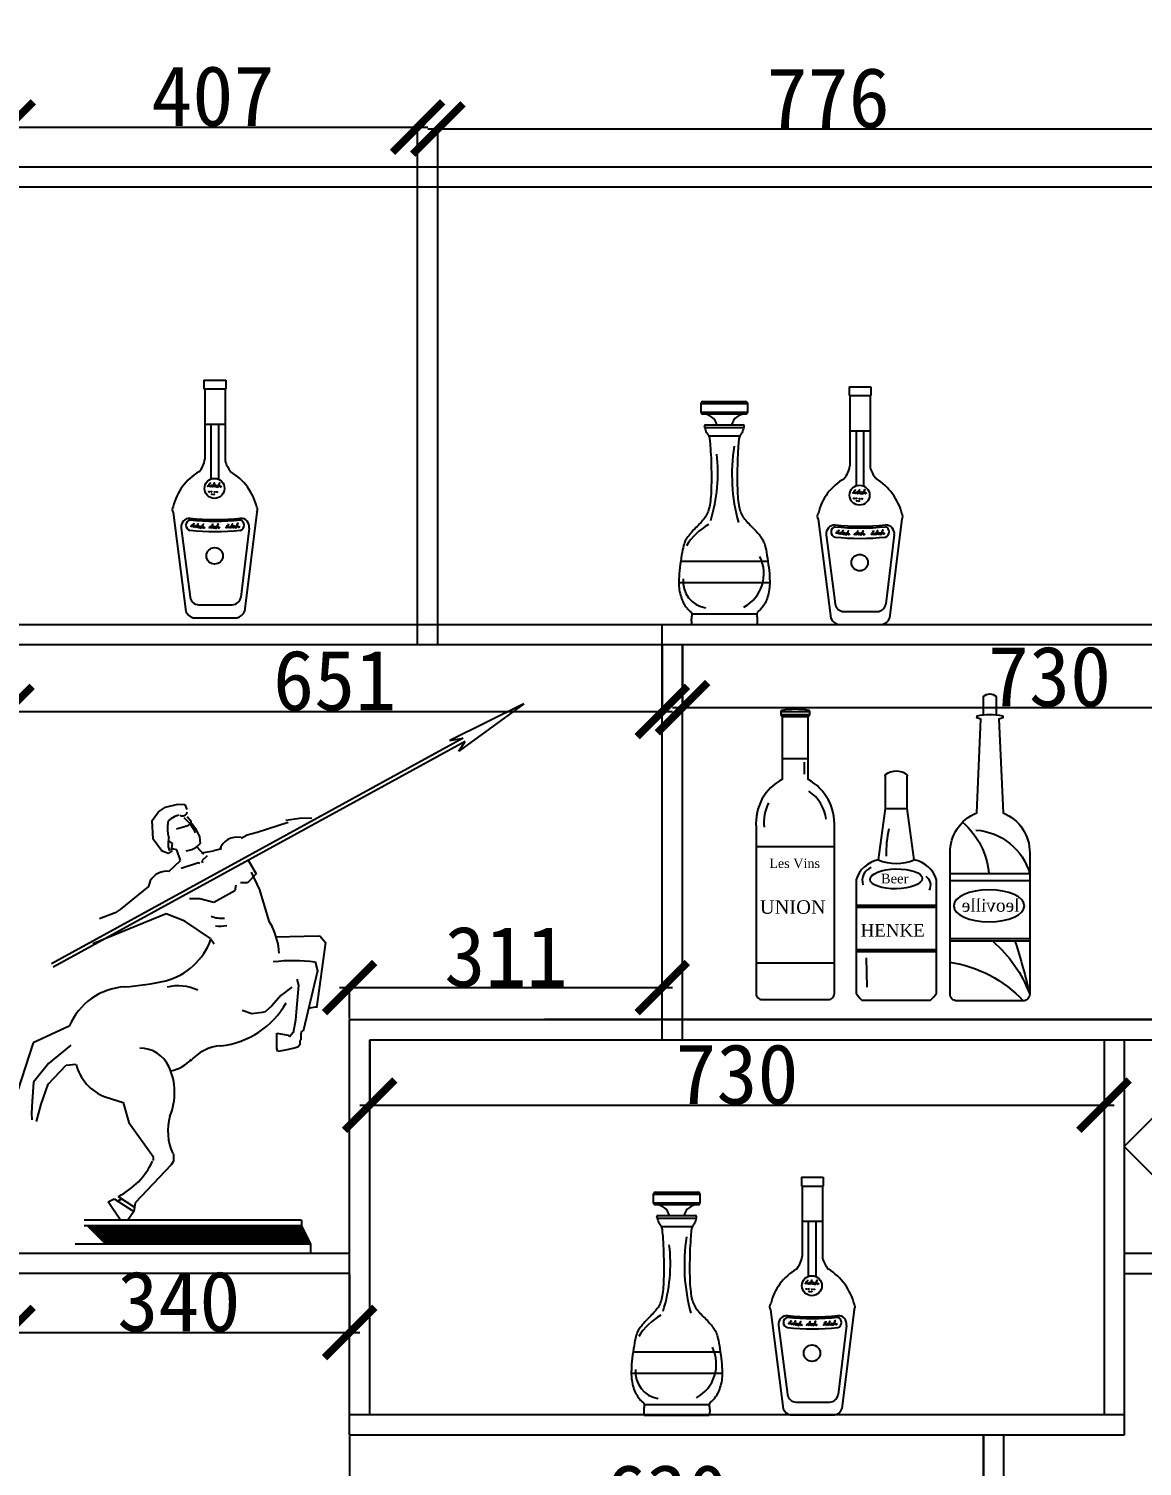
# Model space of a CAD drawing. Header units: millimetres. Extents: x 1149180 to 1411665549, y -85375798 to -28940.
# Drawn here: x 1194985 to 1196092, y -92264 to -90835 of the extents above; entities that cross this region are included whole.
import ezdxf

# ---------------------------------------------------------------- set-up
doc = ezdxf.new("R2010")
doc.units = ezdxf.units.MM
doc.header["$PDMODE"] = 35
for name, color, linetype in [('00天花', 3, 'Continuous'), ('3', 3, 'Continuous'), ('4', 4, 'Continuous'), ('6', 6, 'Continuous'), ('7', 7, 'Continuous'), ('DIM', 3, 'Continuous'), ('TEXT', 3, 'Continuous'), ('地板', 8, 'Continuous'), ('灯', 1, 'Continuous')]:
    doc.layers.add(name, color=color, linetype=linetype)
doc.styles.add('STYLE4', font='dutcheb.ttf')
doc.styles.add('云', font='SimSun.ttf')
doc.dimstyles.new('标准', dxfattribs={"dimtxt": 60, "dimasz": 50, "dimexe": 1, "dimexo": 1, "dimtad": 1, "dimdec": 0, "dimtxsty": '云', "dimblk": 'ARCHTICK', "dimcen": 50, "dimdle": 10, "dimclrd": 24, "dimclre": 22, "dimclrt": 24, "dimadec": 0, "dimazin": 0, "dimtfac": 1, "dimtdec": 0, "dimtmove": 1, "dimatfit": 3, "dimldrblk": 'OBLIQUE', "dimfxl": 1.25, "dimarcsym": 0})

# ---------------------------------------------------------------- blocks, each defined once
blk = doc.blocks.new('W1')
at = {"layer": '3'}
for p, q in [((-87.4, 96.6), (-27.4, 96.6)), ((-87.4, 53), (-27.4, 53))]:
    blk.add_line(p, q, dxfattribs=at)
for centre, radius, start, end in [((-44, 89.7), 45.1, 93.7232, 164.5396), ((1.7, 96.6), 58.6, 131.1777, 175.0055), ((391, -101), 491.4, 161.9815, 166.8029), ((4.9, -23.5), 98.6, 130.9257, 159.4126), ((-13.6, -57.5), 93.8, 98.4329, 137.162)]:
    blk.add_arc(centre, radius, start, end, dxfattribs=at)
blk.add_ellipse((-56.8, 77.7), major_axis=(-26.6, 0), ratio=0.453704, dxfattribs=at)
at = {"layer": '4'}
blk.add_lwpolyline([(-32.4, 6.2, 0.414214), (-27.4, 11.2), (-27.4, 117.5, 0.307785), (-47.5, 147.8), (-50.6, 218.4, 0.080951), (-47.7, 219.3, 0.050461), (-47.8, 220.8, 0.114655), (-67, 220.8, 0.050461), (-67.1, 219.3, 0.080951), (-64.2, 218.4), (-67.3, 147.8, 0.307785), (-87.4, 117.5), (-87.4, 11.2, 0.414214), (-82.4, 6.2)], format="xyb", close=True, dxfattribs=at)
at = {"layer": '7'}
for p, q in [((-87.4, 101.7), (-27.4, 101.7)), ((-87.4, 51), (-27.4, 51))]:
    blk.add_line(p, q, dxfattribs=at)
blk.add_lwpolyline([(-52.7, 221.6), (-52.7, 235.3, 0.420258), (-62.1, 235.3), (-62.1, 221.6)], format="xyb", dxfattribs=at)
at = {"layer": '3', "color": 3, "style": 'STYLE4'}
blk.add_text('leoville', height=9.6, dxfattribs=at).set_placement((-79.7, 73.3))
blk = doc.blocks.new('jhk')
at = {"layer": '6', "color": 4}
for p, q in [((-8404.8, 3748.5), (-8373.6, 3748.5)), ((-8404.8, 3748.5), (-8404.8, 3736)), ((-8404.8, 3736), (-8373.6, 3736)), ((-8403.6, 3736), (-8403.6, 3636)), ((-8374.8, 3736), (-8374.8, 3634)), ((-8373.6, 3748.5), (-8373.6, 3736)), ((-8403.6, 3686), (-8374.8, 3686)), ((-8394.9, 3686), (-8394.9, 3607.9)), ((-8384.3, 3686), (-8384.3, 3607.7)), ((-8448.5, 3560.3), (-8430.6, 3419.9)), ((-8329.8, 3561), (-8347.1, 3419.7)), ((-8437.1, 3538.2), (-8424.5, 3440.2)), ((-8340.5, 3538.2), (-8352.5, 3440.2)), ((-8412.1, 3429.3), (-8364.9, 3429.3)), ((-8420, 3411), (-8357.6, 3411))]:
    blk.add_line(p, q, dxfattribs=at)
for centre, radius in [((-8389.8, 3594.6), 14.2), ((-8389.6, 3498.8), 11.7)]:
    blk.add_circle(centre, radius, dxfattribs=at)
for centre, radius, start, end in [((-8437, 3640.7), 33.8, 318.1651, 352.0279), ((-8336.1, 3644.1), 40, 194.6591, 220.5445), ((-8373.1, 3551.2), 77.3, 120.084, 166.8363), ((-8410.3, 3547.2), 83.4, 14.3114, 58.3035), ((-8442.9, 3564.4), 7.04, 141.6531, 216.227), ((-8424.7, 3539.8), 12.5, 90, 187.2928), ((-8388.8, 3895.3), 344.9, 264.0255, 275.9745), ((-8352.9, 3539.8), 12.5, 353.0032, 90), ((-8334.1, 3564.5), 5.6, 320.2702, 35.0978), ((-8422.7, 3542.4), 7.66, 105.3049, 254.6951), ((-8388.8, 3892.8), 344.9, 264.0255, 275.9745), ((-8388.8, 3878.1), 344.9, 264.0255, 275.9745), ((-8355.5, 3542.4), 7.84, 289.6351, 70.3649), ((-8412.1, 3441.8), 12.5, 187.2928, 270), ((-8364.9, 3441.8), 12.5, 270, 353.0032), ((-8417.1, 3425.2), 14.5, 201.4364, 258.1602), ((-8360.6, 3425.2), 14.5, 281.8398, 338.5636)]:
    blk.add_arc(centre, radius, start, end, dxfattribs=at)
for points in [[(-8397.1, 3601.8), (-8395.5, 3601.8), (-8397.3, 3600), (-8395.8, 3597.7), (-8399.6, 3597.9), (-8398.6, 3598), (-8397.5, 3600.9)], [(-8392.8, 3598.6), (-8393.5, 3599), (-8395.2, 3597), (-8392.9, 3598.3), (-8392.8, 3597), (-8389.9, 3602.3), (-8391.2, 3597.7), (-8390.5, 3597.6), (-8387.3, 3598.6), (-8388.6, 3599), (-8388.7, 3596.6), (-8387.7, 3598.2), (-8386.9, 3596.9), (-8384.3, 3598), (-8386, 3598.3), (-8385.4, 3596.4), (-8384.3, 3598.3), (-8382.3, 3602.5), (-8384.3, 3597.3), (-8382, 3598.3), (-8382, 3597), (-8379.4, 3598.2)], [(-8398.7, 3589.5), (-8397.4, 3590.1), (-8397.1, 3589.7), (-8396.5, 3590.6)], [(-8395.6, 3589.5), (-8394.2, 3590.1), (-8394, 3589.7), (-8393.4, 3590.6)], [(-8394.7, 3585.9), (-8393.4, 3586.5), (-8393.1, 3586.1), (-8392.5, 3587)], [(-8391.6, 3585.9), (-8390.2, 3586.5), (-8390, 3586.1), (-8389.4, 3587)], [(-8390.7, 3589.1), (-8389.4, 3589.7), (-8389.1, 3589.3), (-8388.5, 3590.2)], [(-8387.6, 3589.1), (-8386.2, 3589.7), (-8386, 3589.3), (-8385.4, 3590.2)], [(-8420.5, 3544.5), (-8418.9, 3544.4), (-8420.7, 3542.8), (-8419.5, 3540.4), (-8423.2, 3540.9), (-8422.2, 3540.9), (-8421, 3543.7)], [(-8416.4, 3541), (-8417.1, 3541.5), (-8419, 3539.6), (-8416.6, 3540.7), (-8416.5, 3539.4), (-8413.2, 3544.5), (-8414.9, 3540), (-8414.2, 3539.8), (-8410.9, 3540.6), (-8412.2, 3541.1), (-8412.5, 3538.7), (-8411.4, 3540.2), (-8410.6, 3538.8), (-8408, 3539.8), (-8409.7, 3540.2), (-8409.2, 3538.3), (-8407.9, 3540), (-8405.6, 3544), (-8408, 3539), (-8405.6, 3539.9), (-8405.7, 3538.6), (-8403.1, 3539.5)], [(-8395.1, 3540.2), (-8395.8, 3540.6), (-8397.5, 3538.6), (-8395.2, 3539.9), (-8395.1, 3538.6), (-8392.2, 3543.9), (-8393.5, 3539.3), (-8392.8, 3539.2), (-8389.6, 3540.2), (-8390.9, 3540.6), (-8391, 3538.2), (-8390, 3539.8), (-8389.2, 3538.5), (-8386.6, 3539.6), (-8388.3, 3539.9), (-8387.7, 3538), (-8386.6, 3539.9), (-8384.5, 3544.1), (-8386.6, 3538.9), (-8384.3, 3539.9), (-8384.3, 3538.6), (-8381.7, 3539.8)], [(-8371.4, 3543.1), (-8369.8, 3543.3), (-8371.4, 3541.4), (-8369.8, 3539.2), (-8373.5, 3539.1), (-8372.5, 3539.3), (-8371.7, 3542.2)], [(-8366.8, 3540.3), (-8367.6, 3540.7), (-8369.1, 3538.6), (-8366.9, 3540), (-8366.7, 3538.7), (-8364.2, 3544.3), (-8365.2, 3539.6), (-8364.4, 3539.5), (-8361.4, 3540.8), (-8362.7, 3541.1), (-8362.6, 3538.6), (-8361.7, 3540.3), (-8360.8, 3539.1), (-8358.3, 3540.4), (-8360, 3540.6), (-8359.3, 3538.8), (-8358.3, 3540.7), (-8356.6, 3545.1), (-8358.2, 3539.7), (-8356, 3540.9), (-8355.9, 3539.6), (-8353.4, 3541)]]:
    blk.add_spline(points, degree=3, dxfattribs=at)
blk = doc.blocks.new('grrtyyy445')
at = {"layer": '3'}
for p, q in [((165374.4, -83026.6), (165421.2, -83026.6)), ((165374.4, -83035.3), (165421.2, -83035.3)), ((165378.5, -83050.6), (165417.1, -83050.6)), ((165382.3, -83058.7), (165413.4, -83058.7)), ((165354.5, -83183.3), (165441.1, -83183.3)), ((165352.6, -83204.5), (165443, -83204.5))]:
    blk.add_line(p, q, dxfattribs=at)
for centre, radius, start, end in [((165588, -83097.2), 182.6, 171.1695, 195.1966), ((165233.9, -83095.9), 157.6, 342.5827, 6.9125), ((165411.1, -83199.3), 59.8, 118.9576, 148.4937), ((165399.2, -83195.7), 38, 298.5008, 26.2097), ((165383.8, -83203.2), 27.1, 174.999, 260.5507)]:
    blk.add_arc(centre, radius, start, end, dxfattribs=at)
at = {"layer": '4'}
for p, q in [((165376.7, -83024.8), (165418.9, -83024.8)), ((165378.1, -83049.7), (165378.1, -83049.2)), ((165417.5, -83049.7), (165417.5, -83049.2)), ((165365.4, -83246.3), (165430.2, -83246.3))]:
    blk.add_line(p, q, dxfattribs=at)
for points in [[(165376.7, -83024.8, 0.288961), (165374.4, -83026.6), (165374.4, -83035.3, 0.288961), (165376.7, -83037.1, 0.288961)], [(165418.9, -83037.1, 0.288961), (165421.2, -83035.3), (165421.2, -83026.6, 0.288961), (165418.9, -83024.8, 0.288961)]]:
    blk.add_lwpolyline(points, format="xyb", dxfattribs=at)
for points in [[(165378.5, -83050.6), (165378.8, -83052), (165379.2, -83053.3), (165379.6, -83054.4), (165380.1, -83055.4), (165380.6, -83056.2), (165381, -83056.9), (165381.5, -83057.6), (165381.9, -83058.2), (165382.3, -83058.7), (165382.6, -83059.3), (165382.8, -83060), (165383, -83060.8), (165383.2, -83061.8), (165383.4, -83063.1), (165383.5, -83064.6), (165383.7, -83066.5), (165383.9, -83068.9), (165384.1, -83071.5), (165384.2, -83074.5), (165384.4, -83077.7), (165384.6, -83081.1), (165384.7, -83084.6), (165384.8, -83088.2), (165384.9, -83091.7), (165385, -83095.2), (165385, -83098.6), (165385, -83101.9), (165385, -83105.1), (165384.9, -83108.2), (165384.8, -83111.2), (165384.7, -83114), (165384.6, -83116.6), (165384.4, -83119.1), (165384.2, -83121.4), (165384, -83123.6), (165383.7, -83125.7), (165383.4, -83127.6), (165383, -83129.3), (165382.6, -83131), (165382.2, -83132.6), (165381.7, -83134), (165381.2, -83135.4), (165380.6, -83136.8), (165379.9, -83138), (165379.2, -83139.3), (165378.4, -83140.5), (165377.5, -83141.6), (165376.6, -83142.8), (165375.5, -83144), (165374.4, -83145.2), (165373.2, -83146.4), (165372, -83147.7), (165370.8, -83148.9), (165369.6, -83150.1), (165368.4, -83151.3), (165367.3, -83152.4), (165366.2, -83153.6), (165365.1, -83154.8), (165364.2, -83155.9), (165363.2, -83157), (165362.4, -83158.1), (165361.6, -83159.1), (165360.9, -83160.2), (165360.2, -83161.2), (165359.6, -83162.2), (165359, -83163.2), (165358.5, -83164.3), (165358.1, -83165.5), (165357.6, -83166.8), (165357.2, -83168.4), (165356.8, -83170.2), (165356.3, -83172.3), (165355.9, -83174.8), (165355.4, -83177.5), (165354.9, -83180.4), (165354.5, -83183.5), (165354, -83186.6), (165353.6, -83189.8), (165353.3, -83192.8), (165353, -83195.7), (165352.8, -83198.5), (165352.7, -83201), (165352.6, -83203.4), (165352.6, -83205.7), (165352.7, -83207.8), (165352.9, -83209.8), (165353.1, -83211.7), (165353.4, -83213.6), (165353.8, -83215.4), (165354.3, -83217.2), (165354.8, -83218.9), (165355.3, -83220.6), (165355.9, -83222.1), (165356.6, -83223.6), (165357.3, -83225), (165358, -83226.3), (165358.7, -83227.4), (165359.4, -83228.5), (165360.1, -83229.4), (165360.8, -83230.2), (165361.4, -83231), (165362, -83231.6), (165362.6, -83232.2), (165363.2, -83232.7), (165363.7, -83233.2), (165364.1, -83233.6), (165364.5, -83233.9), (165364.8, -83234.2), (165365, -83234.6), (165365.2, -83234.9), (165365.4, -83235.3), (165365.5, -83235.7), (165365.5, -83236.1), (165365.5, -83236.6), (165365.5, -83237.2), (165365.4, -83237.8), (165365.3, -83238.4), (165365.2, -83239.1), (165365.1, -83239.8), (165365.1, -83240.5), (165365, -83241.3), (165365, -83242), (165365, -83242.8), (165365.1, -83243.5), (165365.1, -83244.2), (165365.2, -83244.9), (165365.3, -83245.6), (165365.4, -83246.3)], [(165417.1, -83050.6), (165416.8, -83052), (165416.4, -83053.3), (165416, -83054.4), (165415.5, -83055.4), (165415, -83056.2), (165414.6, -83056.9), (165414.1, -83057.6), (165413.7, -83058.2), (165413.4, -83058.7), (165413.1, -83059.3), (165412.8, -83060), (165412.6, -83060.8), (165412.4, -83061.8), (165412.2, -83063.1), (165412.1, -83064.6), (165411.9, -83066.5), (165411.7, -83068.9), (165411.5, -83071.5), (165411.4, -83074.5), (165411.2, -83077.7), (165411, -83081.1), (165410.9, -83084.6), (165410.8, -83088.2), (165410.7, -83091.7), (165410.6, -83095.2), (165410.6, -83098.6), (165410.6, -83101.9), (165410.6, -83105.1), (165410.7, -83108.2), (165410.8, -83111.2), (165410.9, -83114), (165411, -83116.6), (165411.2, -83119.1), (165411.4, -83121.4), (165411.7, -83123.6), (165411.9, -83125.7), (165412.2, -83127.6), (165412.6, -83129.3), (165413, -83131), (165413.4, -83132.6), (165413.9, -83134), (165414.4, -83135.4), (165415, -83136.8), (165415.7, -83138), (165416.4, -83139.3), (165417.2, -83140.5), (165418.1, -83141.6), (165419.1, -83142.8), (165420.1, -83144), (165421.2, -83145.2), (165422.4, -83146.4), (165423.6, -83147.7), (165424.8, -83148.9), (165426, -83150.1), (165427.2, -83151.3), (165428.3, -83152.4), (165429.4, -83153.6), (165430.5, -83154.8), (165431.4, -83155.9), (165432.4, -83157), (165433.2, -83158.1), (165434, -83159.1), (165434.7, -83160.2), (165435.4, -83161.2), (165436, -83162.2), (165436.6, -83163.2), (165437.1, -83164.3), (165437.5, -83165.5), (165438, -83166.8), (165438.4, -83168.4), (165438.8, -83170.2), (165439.3, -83172.3), (165439.7, -83174.8), (165440.2, -83177.5), (165440.7, -83180.4), (165441.1, -83183.5), (165441.6, -83186.6), (165442, -83189.8), (165442.3, -83192.8), (165442.6, -83195.7), (165442.8, -83198.5), (165442.9, -83201), (165443, -83203.4), (165443, -83205.7), (165442.9, -83207.8), (165442.7, -83209.8), (165442.5, -83211.7), (165442.2, -83213.6), (165441.8, -83215.4), (165441.4, -83217.2), (165440.8, -83218.9), (165440.3, -83220.6), (165439.7, -83222.1), (165439, -83223.6), (165438.3, -83225), (165437.6, -83226.3), (165436.9, -83227.4), (165436.2, -83228.5), (165435.5, -83229.4), (165434.9, -83230.2), (165434.2, -83231), (165433.6, -83231.6), (165433, -83232.2), (165432.4, -83232.7), (165431.9, -83233.2), (165431.5, -83233.6), (165431.1, -83233.9), (165430.8, -83234.2), (165430.6, -83234.6), (165430.4, -83234.9), (165430.2, -83235.3), (165430.1, -83235.7), (165430.1, -83236.1), (165430.1, -83236.6), (165430.2, -83237.2), (165430.2, -83237.8), (165430.3, -83238.4), (165430.4, -83239.1), (165430.5, -83239.8), (165430.5, -83240.5), (165430.6, -83241.3), (165430.6, -83242), (165430.6, -83242.8), (165430.5, -83243.5), (165430.5, -83244.2), (165430.4, -83244.9), (165430.3, -83245.6), (165430.2, -83246.3)]]:
    blk.add_lwpolyline(points, dxfattribs=at)
for centre, radius, start, end in [((165377, -83051), 13.8, 12.3258, 91.183), ((165418.6, -83051), 13.8, 88.817, 167.6742), ((165379.3, -83049.2), 1.16, 90, 180), ((165379.3, -83049.7), 1.16, 180, 225), ((165416.3, -83049.2), 1.16, 0, 90), ((165416.3, -83049.7), 1.16, 315, 0)]:
    blk.add_arc(centre, radius, start, end, dxfattribs=at)
at = {"layer": '7'}
for p, q in [((165376.7, -83037.1), (165418.9, -83037.1)), ((165379.3, -83048), (165416.3, -83048)), ((165365.5, -83235.9), (165430.1, -83235.9))]:
    blk.add_line(p, q, dxfattribs=at)
blk = doc.blocks.new('_ArchTick')
at = {"color": 0, "linetype": 'ByBlock', "const_width": 0.15}
blk.add_lwpolyline([(-0.5, -0.5), (0.5, 0.5)], dxfattribs=at)
blk = doc.blocks.new('_Oblique')
at = {"color": 0, "linetype": 'ByBlock', "lineweight": -2}
blk.add_line((-0.5, -0.5), (0.5, 0.5), dxfattribs=at)
blk = doc.blocks.new('*D1227')
at = {"layer": 'Defpoints', "color": 0}
for p in [(1195372, -90932.5), (1194964.8, -90991.9), (1195372, -90991.9)]:
    blk.add_point(p, dxfattribs=at)
at = {"layer": '灯', "color": 24, "lineweight": -2}
blk.add_line((1194954.8, -90932.5), (1195382, -90932.5), dxfattribs=at)
at = {"layer": '灯', "color": 22, "lineweight": -2}
for p, q in [((1194964.8, -90990.9), (1194964.8, -90931.5)), ((1195372, -90990.9), (1195372, -90931.5))]:
    blk.add_line(p, q, dxfattribs=at)
at = {"layer": '灯', "color": 24, "lineweight": -2, "xscale": 50, "yscale": 50, "zscale": 50, "rotation": 180}
blk.add_blockref('_ArchTick', (1194964.8, -90932.5), dxfattribs=at)
at = {"layer": '灯', "color": 24, "lineweight": -2, "xscale": 50, "yscale": 50, "zscale": 50}
blk.add_blockref('_ArchTick', (1195372, -90932.5), dxfattribs=at)
at = {"layer": '灯', "color": 24, "insert": (1195168.4, -90901.9), "char_height": 60, "attachment_point": 5, "style": '云'}
blk.add_mtext('407', dxfattribs=at)
blk = doc.blocks.new('*D1228')
at = {"layer": 'Defpoints', "color": 0}
for p in [(1196168.4, -90934.4), (1195392, -90991.9), (1196168.4, -90991.9)]:
    blk.add_point(p, dxfattribs=at)
at = {"layer": '灯', "color": 24, "lineweight": -2}
blk.add_line((1195382, -90934.4), (1196178.4, -90934.4), dxfattribs=at)
at = {"layer": '灯', "color": 22, "lineweight": -2}
for p, q in [((1195392, -90990.9), (1195392, -90933.4)), ((1196168.4, -90990.9), (1196168.4, -90933.4))]:
    blk.add_line(p, q, dxfattribs=at)
at = {"layer": '灯', "color": 24, "lineweight": -2, "xscale": 50, "yscale": 50, "zscale": 50, "rotation": 180}
blk.add_blockref('_ArchTick', (1195392, -90934.4), dxfattribs=at)
at = {"layer": '灯', "color": 24, "lineweight": -2, "xscale": 50, "yscale": 50, "zscale": 50}
blk.add_blockref('_ArchTick', (1196168.4, -90934.4), dxfattribs=at)
at = {"layer": '灯', "color": 24, "insert": (1195780.2, -90903.8), "char_height": 60, "attachment_point": 5, "style": '云'}
blk.add_mtext('776', dxfattribs=at)
blk = doc.blocks.new('*D1231')
at = {"layer": 'Defpoints', "color": 0}
for p in [(1195635.3, -91446.9), (1196365.4, -91446.9), (1196365.4, -91509.6)]:
    blk.add_point(p, dxfattribs=at)
at = {"layer": '灯', "color": 22, "lineweight": -2}
for p, q in [((1195635.3, -91447.9), (1195635.3, -91510.6)), ((1196365.4, -91447.9), (1196365.4, -91510.6))]:
    blk.add_line(p, q, dxfattribs=at)
at = {"layer": '灯', "color": 24, "lineweight": -2}
blk.add_line((1195625.3, -91509.6), (1196375.4, -91509.6), dxfattribs=at)
at = {"layer": '灯', "color": 24, "lineweight": -2, "xscale": 50, "yscale": 50, "zscale": 50, "rotation": 180}
blk.add_blockref('_ArchTick', (1195635.3, -91509.6), dxfattribs=at)
at = {"layer": '灯', "color": 24, "lineweight": -2, "xscale": 50, "yscale": 50, "zscale": 50}
blk.add_blockref('_ArchTick', (1196365.4, -91509.6), dxfattribs=at)
at = {"layer": '灯', "color": 24, "insert": (1196000.3, -91478.9), "char_height": 60, "attachment_point": 5, "style": '云'}
blk.add_mtext('730', dxfattribs=at)
blk = doc.blocks.new('*D1232')
at = {"layer": 'Defpoints', "color": 0}
for p in [(1194963.8, -91446.9), (1195615.3, -91446.9), (1195615.3, -91513.4)]:
    blk.add_point(p, dxfattribs=at)
at = {"layer": '灯', "color": 22, "lineweight": -2}
for p, q in [((1194963.8, -91447.9), (1194963.8, -91514.4)), ((1195615.3, -91447.9), (1195615.3, -91514.4))]:
    blk.add_line(p, q, dxfattribs=at)
at = {"layer": '灯', "color": 24, "lineweight": -2}
blk.add_line((1194953.8, -91513.4), (1195625.3, -91513.4), dxfattribs=at)
at = {"layer": '灯', "color": 24, "lineweight": -2, "xscale": 50, "yscale": 50, "zscale": 50, "rotation": 180}
blk.add_blockref('_ArchTick', (1194963.8, -91513.4), dxfattribs=at)
at = {"layer": '灯', "color": 24, "lineweight": -2, "xscale": 50, "yscale": 50, "zscale": 50}
blk.add_blockref('_ArchTick', (1195615.3, -91513.4), dxfattribs=at)
at = {"layer": '灯', "color": 24, "insert": (1195289.5, -91482.8), "char_height": 60, "attachment_point": 5, "style": '云'}
blk.add_mtext('651', dxfattribs=at)
blk = doc.blocks.new('*D1234')
at = {"layer": 'Defpoints', "color": 0}
for p in [(1195324.4, -91839.7), (1196054.5, -91839.7), (1196054.5, -91904.8)]:
    blk.add_point(p, dxfattribs=at)
at = {"layer": '灯', "color": 22, "lineweight": -2}
for p, q in [((1195324.4, -91840.7), (1195324.4, -91905.8)), ((1196054.5, -91840.7), (1196054.5, -91905.8))]:
    blk.add_line(p, q, dxfattribs=at)
at = {"layer": '灯', "color": 24, "lineweight": -2}
blk.add_line((1195314.4, -91904.8), (1196064.5, -91904.8), dxfattribs=at)
at = {"layer": '灯', "color": 24, "lineweight": -2, "xscale": 50, "yscale": 50, "zscale": 50, "rotation": 180}
blk.add_blockref('_ArchTick', (1195324.4, -91904.8), dxfattribs=at)
at = {"layer": '灯', "color": 24, "lineweight": -2, "xscale": 50, "yscale": 50, "zscale": 50}
blk.add_blockref('_ArchTick', (1196054.5, -91904.8), dxfattribs=at)
at = {"layer": '灯', "color": 24, "insert": (1195689.5, -91874.2), "char_height": 60, "attachment_point": 5, "style": '云'}
blk.add_mtext('730', dxfattribs=at)
blk = doc.blocks.new('*D1235')
at = {"layer": 'Defpoints', "color": 0}
for p in [(1195615.3, -91787.9), (1195304.4, -91819.7), (1195615.3, -91819.7)]:
    blk.add_point(p, dxfattribs=at)
at = {"layer": '灯', "color": 24, "lineweight": -2}
blk.add_line((1195294.4, -91787.9), (1195625.3, -91787.9), dxfattribs=at)
at = {"layer": '灯', "color": 22, "lineweight": -2}
for p, q in [((1195304.4, -91818.7), (1195304.4, -91786.9)), ((1195615.3, -91818.7), (1195615.3, -91786.9))]:
    blk.add_line(p, q, dxfattribs=at)
at = {"layer": '灯', "color": 24, "lineweight": -2, "xscale": 50, "yscale": 50, "zscale": 50, "rotation": 180}
blk.add_blockref('_ArchTick', (1195304.4, -91787.9), dxfattribs=at)
at = {"layer": '灯', "color": 24, "lineweight": -2, "xscale": 50, "yscale": 50, "zscale": 50}
blk.add_blockref('_ArchTick', (1195615.3, -91787.9), dxfattribs=at)
at = {"layer": '灯', "color": 24, "insert": (1195459.8, -91757.3), "char_height": 60, "attachment_point": 5, "style": '云'}
blk.add_mtext('311', dxfattribs=at)
blk = doc.blocks.new('*D1236')
at = {"layer": 'Defpoints', "color": 0}
for p in [(1194964.8, -92072.1), (1195304.4, -92072.1), (1195304.4, -92130.7)]:
    blk.add_point(p, dxfattribs=at)
at = {"layer": '灯', "color": 22, "lineweight": -2}
for p, q in [((1194964.8, -92073.1), (1194964.8, -92131.7)), ((1195304.4, -92073.1), (1195304.4, -92131.7))]:
    blk.add_line(p, q, dxfattribs=at)
at = {"layer": '灯', "color": 24, "lineweight": -2}
blk.add_line((1194954.8, -92130.7), (1195314.4, -92130.7), dxfattribs=at)
at = {"layer": '灯', "color": 24, "lineweight": -2, "xscale": 50, "yscale": 50, "zscale": 50, "rotation": 180}
blk.add_blockref('_ArchTick', (1194964.8, -92130.7), dxfattribs=at)
at = {"layer": '灯', "color": 24, "lineweight": -2, "xscale": 50, "yscale": 50, "zscale": 50}
blk.add_blockref('_ArchTick', (1195304.4, -92130.7), dxfattribs=at)
at = {"layer": '灯', "color": 24, "insert": (1195134.6, -92100.1), "char_height": 60, "attachment_point": 5, "style": '云'}
blk.add_mtext('340', dxfattribs=at)
blk = doc.blocks.new('*D1237')
at = {"layer": 'Defpoints', "color": 0}
for p in [(1195304.4, -92232.7), (1195934.7, -92232.7), (1195934.7, -92323.1)]:
    blk.add_point(p, dxfattribs=at)
at = {"layer": '灯', "color": 22, "lineweight": -2}
for p, q in [((1195304.4, -92233.7), (1195304.4, -92324.1)), ((1195934.7, -92233.7), (1195934.7, -92324.1))]:
    blk.add_line(p, q, dxfattribs=at)
at = {"layer": '灯', "color": 24, "lineweight": -2}
blk.add_line((1195294.4, -92323.1), (1195944.7, -92323.1), dxfattribs=at)
at = {"layer": '灯', "color": 24, "lineweight": -2, "xscale": 50, "yscale": 50, "zscale": 50, "rotation": 180}
blk.add_blockref('_ArchTick', (1195304.4, -92323.1), dxfattribs=at)
at = {"layer": '灯', "color": 24, "lineweight": -2, "xscale": 50, "yscale": 50, "zscale": 50}
blk.add_blockref('_ArchTick', (1195934.7, -92323.1), dxfattribs=at)
at = {"layer": '灯', "color": 24, "insert": (1195619.6, -92292.4), "char_height": 60, "attachment_point": 5, "style": '云'}
blk.add_mtext('630', dxfattribs=at)

msp = doc.modelspace()

# ---------------------------------------------------------------- linework, layer by layer
at = {"color": 8}
for p, q in [((1195372, -91446.9), (1195372, -90991.9)), ((1195392, -91446.9), (1195392, -90991.9)), ((1194964.8, -91426.9), (1196690.9, -91426.9)), ((1195615.3, -91839.7), (1195615.3, -91426.9)), ((1194964.8, -91446.9), (1196690.9, -91446.9)), ((1195635.3, -91839.7), (1195635.3, -91446.9)), ((1195304.4, -91819.7), (1195844.4, -91819.7)), ((1195304.4, -92232.7), (1195304.4, -91819.7)), ((1196186.7, -91819.7), (1195498.1, -91819.7)), ((1195693.1, -91819.7), (1196690.9, -91819.7)), ((1195324.4, -91839.7), (1195824.4, -91839.7)), ((1195324.4, -92212.7), (1195324.4, -91839.7)), ((1195650.3, -91839.7), (1196710.9, -91839.7)), ((1196054.5, -91839.7), (1196054.5, -92212.7)), ((1196074.5, -91839.7), (1196074.5, -92232.7)), ((1195304.4, -92052.1), (1194964.8, -92052.1)), ((1196074.5, -92051.9), (1196924.8, -92051.9)), ((1195304.4, -92072.1), (1194964.8, -92072.1)), ((1196074.5, -92071.9), (1196924.8, -92071.9)), ((1196074.5, -92212.7), (1195304.4, -92212.7)), ((1196074.5, -92232.7), (1195304.4, -92232.7))]:
    msp.add_line(p, q, dxfattribs=at)
msp.add_lwpolyline([(1196074.5, -91945.8), (1196180.6, -91839.7), (1196286.7, -91945.8), (1196180.6, -92051.9)], close=True, dxfattribs=at)
at = {"layer": '00天花', "color": 8}
for p, q in [((1195934.7, -93301.9), (1195934.7, -92232.7)), ((1195954.7, -93301.9), (1195954.7, -92232.7))]:
    msp.add_line(p, q, dxfattribs=at)
at = {"layer": '3'}
for p, q in [((1195807.9, -91708), (1195887.9, -91708)), ((1195807.9, -91749.9), (1195887.9, -91749.9)), ((1195818.1, -91758.3), (1195818.6, -91787.4))]:
    msp.add_line(p, q, dxfattribs=at)
for centre, radius, start, end in [((1195945.9, -91654.3), 108.1, 167.0666, 181.5046), ((1195827.8, -91681.4), 13.7, 110.2878, 198.0403), ((1195872, -91686), 10.2, 329.8754, 57.1334)]:
    msp.add_arc(centre, radius, start, end, dxfattribs=at)
at = {"layer": '4'}
for points in [[(1195714.4, -91799.7), (1195780.5, -91799.7, 0.414214), (1195786.4, -91793.9), (1195786.4, -91628.4, 0.287212), (1195760.3, -91580.9), (1195760.3, -91518.4, 0.147579), (1195762, -91516.4), (1195762, -91513.5, 0.131585), (1195761, -91512.3, 0.075603), (1195734, -91512.3, 0.131585), (1195733, -91513.5), (1195733, -91516.4, 0.147579), (1195734.6, -91518.4), (1195734.6, -91580.9, 0.304594), (1195708.6, -91628.4), (1195708.6, -91793.9, 0.414214)], [(1195829.9, -91660.9, 0.275143), (1195807.9, -91680.7), (1195807.9, -91793.4, 0.042753), (1195813.7, -91800.5), (1195882, -91800.5, 0.042753), (1195887.9, -91793.4), (1195887.9, -91680.7, 0.275143), (1195865.8, -91660.9), (1195858.9, -91609.8), (1195858.9, -91578, 0.279828), (1195858.9, -91576.4, 0.31991), (1195836.9, -91576.4, 0.279828), (1195836.9, -91578), (1195836.9, -91609.8)]]:
    msp.add_lwpolyline(points, format="xyb", close=True, dxfattribs=at)
at = {"layer": '6', "color": 4}
for p, q in [((1195477.7, -91505.8), (1195403.9, -91542.4)), ((1195477.7, -91505.8), (1195413.1, -91553)), ((1195417.3, -91540), (1195007.8, -91764.3)), ((1195419.2, -91543.1), (1195009.6, -91767.5)), ((1195403.9, -91542.4), (1195417.3, -91540)), ((1195413.1, -91553), (1195419.2, -91543.1)), ((1195107.9, -91621.8), (1195114.4, -91613.3)), ((1195114.4, -91613.3), (1195121.3, -91608.4)), ((1195121.3, -91608.4), (1195133.5, -91605.6)), ((1195134.7, -91616.5), (1195130.7, -91617.8)), ((1195133.5, -91605.6), (1195140.4, -91606)), ((1195140.4, -91606), (1195142.5, -91610.9)), ((1195109.1, -91640.5), (1195107.9, -91621.8)), ((1195123.8, -91622.2), (1195123.4, -91627.1)), ((1195123.4, -91627.1), (1195123.4, -91628.7)), ((1195123.4, -91628.7), (1195123.4, -91632)), ((1195126.6, -91620.2), (1195123.8, -91622.2)), ((1195130.7, -91617.8), (1195126.6, -91620.2)), ((1195143.6, -91627), (1195132.1, -91630.5)), ((1195142.9, -91617.8), (1195146.5, -91622.2)), ((1195146.5, -91624.3), (1195143.6, -91627)), ((1195146.5, -91622.2), (1195146.5, -91624.3)), ((1195146.5, -91624.3), (1195147.8, -91625.1)), ((1195147.8, -91625.1), (1195151, -91629.6)), ((1195151, -91629.6), (1195155.1, -91638.1)), ((1195212.4, -91633.5), (1195243.3, -91623.4)), ((1195240.9, -91621.3), (1195257, -91619)), ((1195257, -91619), (1195266.9, -91619.4)), ((1195117.3, -91651.5), (1195109.1, -91640.5)), ((1195123.4, -91632), (1195123.8, -91636.9)), ((1195123.8, -91636.9), (1195124.6, -91638.1)), ((1195124.6, -91638.1), (1195123.8, -91643)), ((1195123.8, -91643), (1195123.8, -91645)), ((1195123.8, -91645), (1195123.8, -91647.8)), ((1195124.4, -91641.9), (1195128.1, -91644.8)), ((1195128.1, -91644.8), (1195127.4, -91649.6)), ((1195155.9, -91644.6), (1195152.6, -91647.8)), ((1195155.1, -91638.1), (1195155.9, -91644.6)), ((1195196.4, -91639.2), (1195202.5, -91635.9)), ((1195202.5, -91635.9), (1195212.4, -91633.5)), ((1195118.9, -91652.7), (1195117.3, -91651.5)), ((1195124.1, -91654.7), (1195118.9, -91652.7)), ((1195123.8, -91647.8), (1195125.4, -91651.9)), ((1195128.1, -91651.9), (1195124.1, -91654.7)), ((1195132.7, -91651.1), (1195126.6, -91649.5)), ((1195127.4, -91649.6), (1195127.2, -91651.4)), ((1195136.2, -91661.4), (1195132.7, -91651.1)), ((1195152.6, -91647.8), (1195159.2, -91655.2)), ((1195169.2, -91652.1), (1195157, -91654.3)), ((1195162.6, -91657), (1195157.6, -91662)), ((1195177, -91649.9), (1195168.9, -91651.9)), ((1195124.5, -91672.6), (1195136.2, -91661.4)), ((1195154.2, -91663.9), (1195136.8, -91669.6)), ((1195155.4, -91664.6), (1195154.2, -91663.9)), ((1195157.6, -91662), (1195158, -91663.7)), ((1195203.1, -91660.4), (1195211.3, -91674.8)), ((1195206.4, -91673.2), (1195214.7, -91690.7)), ((1195104.4, -91687.5), (1195076.3, -91710.2)), ((1195106, -91681.8), (1195104.4, -91687.5)), ((1195191.3, -91685.9), (1195190.2, -91691.7)), ((1195202.9, -91683.6), (1195196, -91683.6)), ((1195211.3, -91674.8), (1195202.9, -91683.6)), ((1195155.6, -91699.7), (1195145.2, -91699.7)), ((1195169.4, -91703.2), (1195155.6, -91699.7)), ((1195190.2, -91691.7), (1195169.4, -91703.2)), ((1195214.7, -91690.7), (1195223.9, -91721.9)), ((1195122.1, -91714.7), (1195049.1, -91744.3)), ((1195071.4, -91713.5), (1195055.8, -91719.6)), ((1195076.3, -91710.2), (1195071.4, -91713.5)), ((1195140.5, -91721.7), (1195122.1, -91714.7)), ((1195165.9, -91739), (1195140.5, -91721.7)), ((1195223.9, -91721.9), (1195227.3, -91727)), ((1195166, -91739.1), (1195169.6, -91744.3)), ((1195230.5, -91737.4), (1195259.1, -91736.8)), ((1195259.1, -91736.8), (1195274.6, -91736.3)), ((1195280.4, -91742.9), (1195271.5, -91807.9)), ((1195274.6, -91736.3), (1195280.4, -91742.9)), ((1195272.4, -91771.3), (1195258.2, -91831.1)), ((1195270.2, -91762.3), (1195272.4, -91771.3)), ((1195246.8, -91787.5), (1195236, -91795.6)), ((1195253.5, -91785.4), (1195251.3, -91812.1)), ((1195252, -91779.5), (1195253.5, -91785.4)), ((1195236, -91795.6), (1195227.1, -91806)), ((1195207.1, -91813.8), (1195197.6, -91810.5)), ((1195217.4, -91812.6), (1195207.1, -91813.8)), ((1195220.4, -91811.9), (1195217.4, -91812.6)), ((1195227.1, -91806), (1195220.4, -91811.9)), ((1195251.3, -91812.1), (1195250.6, -91820.3)), ((1195271.8, -91806.9), (1195263.2, -91808.8)), ((1195025.6, -91826.2), (1194989.8, -91842.8)), ((1195250.6, -91820.3), (1195248.3, -91833)), ((1195258.2, -91831.1), (1195256.7, -91831.1)), ((1194989.8, -91842.8), (1194974.1, -91890.7)), ((1195027.3, -91845), (1195005, -91863.2)), ((1195231.9, -91833.3), (1195237.6, -91834.1)), ((1195232, -91836.7), (1195231.9, -91833.3)), ((1195232, -91848.5), (1195232, -91836.7)), ((1195237.6, -91834.1), (1195243.3, -91835.1)), ((1195243.3, -91835.1), (1195244.7, -91836.4)), ((1195244.7, -91836.4), (1195248.3, -91832.1)), ((1195254.9, -91844.9), (1195252.9, -91847)), ((1195255.8, -91839.9), (1195254.9, -91841.2)), ((1195254.9, -91841.2), (1195254.9, -91844.9)), ((1195256.6, -91831.3), (1195255.8, -91834.3)), ((1195255.8, -91834.3), (1195255.8, -91837.4)), ((1195255.8, -91837.4), (1195255.8, -91839.9)), ((1195233.1, -91851.5), (1195232, -91848.5)), ((1195240.7, -91850.2), (1195233.1, -91851.5)), ((1195249.1, -91848.2), (1195240.7, -91850.2)), ((1195252.9, -91847), (1195249.1, -91848.2)), ((1195005, -91863.2), (1194990, -91881.9)), ((1195004.5, -91883.7), (1195022.7, -91865.1)), ((1195022.7, -91865.1), (1195032.3, -91864.1)), ((1194990, -91881.9), (1194988.6, -91901)), ((1194997.7, -91903.9), (1195004.5, -91883.7)), ((1194988.6, -91901), (1194988.2, -91912.8)), ((1195061.2, -91896.5), (1195079.2, -91902.1)), ((1195079.2, -91902.1), (1195084.8, -91921.8)), ((1194988.2, -91912.8), (1194988.5, -91919.3)), ((1194993.1, -91920.9), (1194997.7, -91903.9)), ((1195084.8, -91921.8), (1195109.2, -91955.6)), ((1195109.4, -91959.8), (1195109.4, -91955.7)), ((1195129.2, -91953.1), (1195129.2, -91960.5)), ((1195126.9, -91964), (1195091.3, -92001.8)), ((1195129.2, -91960.5), (1195126.9, -91964)), ((1195064.3, -92000.8), (1195070.3, -91998)), ((1195076.5, -92019.2), (1195064.3, -92000.8)), ((1195070.3, -91998), (1195089.7, -92010.5)), ((1195077.9, -91997.7), (1195073.9, -92000.3)), ((1195074.4, -91995.4), (1195090.5, -92006.2)), ((1195091.3, -92001.8), (1195089.7, -92010.5)), ((1195089.7, -92010.5), (1195084, -92019.2)), ((1195256.5, -92019.2), (1195040.6, -92019.2)), ((1195256.5, -92024.7), (1195040.6, -92024.7)), ((1195062.1, -92042.9), (1195043.8, -92024.7)), ((1195063.7, -92042.9), (1195045.5, -92024.7)), ((1195065.3, -92042.9), (1195047.1, -92024.7)), ((1195067, -92042.9), (1195048.7, -92024.7)), ((1195068.6, -92042.9), (1195050.4, -92024.7)), ((1195070.3, -92042.9), (1195052, -92024.7)), ((1195071.9, -92042.9), (1195053.7, -92024.7)), ((1195073.5, -92042.9), (1195055.3, -92024.7)), ((1195075.2, -92042.9), (1195056.9, -92024.7)), ((1195076.8, -92042.9), (1195058.6, -92024.7)), ((1195078.4, -92042.9), (1195060.2, -92024.7)), ((1195080.1, -92042.9), (1195061.8, -92024.7)), ((1195081.7, -92042.9), (1195063.5, -92024.7)), ((1195083.4, -92042.9), (1195065.1, -92024.7)), ((1195085, -92042.9), (1195066.8, -92024.7)), ((1195086.6, -92042.9), (1195068.4, -92024.7)), ((1195088.3, -92042.9), (1195070, -92024.7)), ((1195089.9, -92042.9), (1195071.7, -92024.7)), ((1195091.6, -92042.9), (1195073.3, -92024.7)), ((1195093.2, -92042.9), (1195074.9, -92024.7)), ((1195094.8, -92042.9), (1195076.6, -92024.7)), ((1195096.5, -92042.9), (1195078.2, -92024.7)), ((1195098.1, -92042.9), (1195079.9, -92024.7)), ((1195099.7, -92042.9), (1195081.5, -92024.7)), ((1195101.4, -92042.9), (1195083.1, -92024.7)), ((1195103, -92042.9), (1195084.8, -92024.7)), ((1195104.7, -92042.9), (1195086.4, -92024.7)), ((1195106.3, -92042.9), (1195088.1, -92024.7)), ((1195107.9, -92042.9), (1195089.7, -92024.7)), ((1195109.6, -92042.9), (1195091.3, -92024.7)), ((1195111.2, -92042.9), (1195093, -92024.7)), ((1195112.8, -92042.9), (1195094.6, -92024.7)), ((1195114.5, -92042.9), (1195096.2, -92024.7)), ((1195116.1, -92042.9), (1195097.9, -92024.7)), ((1195117.8, -92042.9), (1195099.5, -92024.7)), ((1195119.4, -92042.9), (1195101.2, -92024.7)), ((1195121, -92042.9), (1195102.8, -92024.7)), ((1195122.7, -92042.9), (1195104.4, -92024.7)), ((1195124.3, -92042.9), (1195106.1, -92024.7)), ((1195125.9, -92042.9), (1195107.7, -92024.7)), ((1195127.6, -92042.9), (1195109.3, -92024.7)), ((1195129.2, -92042.9), (1195111, -92024.7)), ((1195130.9, -92042.9), (1195112.6, -92024.7)), ((1195132.5, -92042.9), (1195114.3, -92024.7)), ((1195134.1, -92042.9), (1195115.9, -92024.7)), ((1195135.8, -92042.9), (1195117.5, -92024.7)), ((1195137.4, -92042.9), (1195119.2, -92024.7)), ((1195139.1, -92042.9), (1195120.8, -92024.7)), ((1195140.7, -92042.9), (1195122.4, -92024.7)), ((1195142.3, -92042.9), (1195124.1, -92024.7)), ((1195144, -92042.9), (1195125.7, -92024.7)), ((1195145.6, -92042.9), (1195127.4, -92024.7)), ((1195147.2, -92042.9), (1195129, -92024.7)), ((1195148.9, -92042.9), (1195130.6, -92024.7)), ((1195150.5, -92042.9), (1195132.3, -92024.7)), ((1195152.2, -92042.9), (1195133.9, -92024.7)), ((1195153.8, -92042.9), (1195135.6, -92024.7)), ((1195155.4, -92042.9), (1195137.2, -92024.7)), ((1195157.1, -92042.9), (1195138.8, -92024.7)), ((1195158.7, -92042.9), (1195140.5, -92024.7)), ((1195160.3, -92042.9), (1195142.1, -92024.7)), ((1195162, -92042.9), (1195143.7, -92024.7)), ((1195163.6, -92042.9), (1195145.4, -92024.7)), ((1195165.3, -92042.9), (1195147, -92024.7)), ((1195166.9, -92042.9), (1195148.7, -92024.7)), ((1195168.5, -92042.9), (1195150.3, -92024.7)), ((1195170.2, -92042.9), (1195151.9, -92024.7)), ((1195171.8, -92042.9), (1195153.6, -92024.7)), ((1195173.4, -92042.9), (1195155.2, -92024.7)), ((1195175.1, -92042.9), (1195156.8, -92024.7)), ((1195176.7, -92042.9), (1195158.5, -92024.7)), ((1195178.4, -92042.9), (1195160.1, -92024.7)), ((1195180, -92042.9), (1195161.8, -92024.7)), ((1195181.6, -92042.9), (1195163.4, -92024.7)), ((1195183.3, -92042.9), (1195165, -92024.7)), ((1195184.9, -92042.9), (1195166.7, -92024.7)), ((1195186.6, -92042.9), (1195168.3, -92024.7)), ((1195188.2, -92042.9), (1195170, -92024.7)), ((1195189.8, -92042.9), (1195171.6, -92024.7)), ((1195191.5, -92042.9), (1195173.2, -92024.7)), ((1195193.1, -92042.9), (1195174.9, -92024.7)), ((1195194.7, -92042.9), (1195176.5, -92024.7)), ((1195196.4, -92042.9), (1195178.1, -92024.7)), ((1195198, -92042.9), (1195179.8, -92024.7)), ((1195199.7, -92042.9), (1195181.4, -92024.7)), ((1195201.3, -92042.9), (1195183.1, -92024.7)), ((1195202.9, -92042.9), (1195184.7, -92024.7)), ((1195204.6, -92042.9), (1195186.3, -92024.7)), ((1195206.2, -92042.9), (1195188, -92024.7)), ((1195207.8, -92042.9), (1195189.6, -92024.7)), ((1195209.5, -92042.9), (1195191.2, -92024.7)), ((1195211.1, -92042.9), (1195192.9, -92024.7)), ((1195212.8, -92042.9), (1195194.5, -92024.7)), ((1195214.4, -92042.9), (1195196.2, -92024.7)), ((1195216, -92042.9), (1195197.8, -92024.7)), ((1195217.7, -92042.9), (1195199.4, -92024.7)), ((1195219.3, -92042.9), (1195201.1, -92024.7)), ((1195221, -92042.9), (1195202.7, -92024.7)), ((1195222.6, -92042.9), (1195204.3, -92024.7)), ((1195224.2, -92042.9), (1195206, -92024.7)), ((1195225.9, -92042.9), (1195207.6, -92024.7)), ((1195227.5, -92042.9), (1195209.3, -92024.7)), ((1195229.1, -92042.9), (1195210.9, -92024.7)), ((1195230.8, -92042.9), (1195212.5, -92024.7)), ((1195232.4, -92042.9), (1195214.2, -92024.7)), ((1195234.1, -92042.9), (1195215.8, -92024.7)), ((1195235.7, -92042.9), (1195217.5, -92024.7)), ((1195237.3, -92042.9), (1195219.1, -92024.7)), ((1195239, -92042.9), (1195220.7, -92024.7)), ((1195240.6, -92042.9), (1195222.4, -92024.7)), ((1195242.2, -92042.9), (1195224, -92024.7)), ((1195243.9, -92042.9), (1195225.6, -92024.7)), ((1195245.5, -92042.9), (1195227.3, -92024.7)), ((1195247.2, -92042.9), (1195228.9, -92024.7)), ((1195248.8, -92042.9), (1195230.6, -92024.7)), ((1195250.4, -92042.9), (1195232.2, -92024.7)), ((1195252.1, -92042.9), (1195233.8, -92024.7)), ((1195253.7, -92042.9), (1195235.5, -92024.7)), ((1195255.3, -92042.9), (1195237.1, -92024.7)), ((1195257, -92042.9), (1195238.7, -92024.7)), ((1195258.6, -92042.9), (1195240.4, -92024.7)), ((1195260.3, -92042.9), (1195242, -92024.7)), ((1195261.9, -92042.9), (1195243.7, -92024.7)), ((1195263.5, -92042.9), (1195245.3, -92024.7)), ((1195265.2, -92042.9), (1195246.9, -92024.7)), ((1195264.4, -92040.6), (1195248.6, -92024.7)), ((1195262.8, -92037.3), (1195250.2, -92024.7)), ((1195261.1, -92034), (1195251.9, -92024.7)), ((1195259.5, -92030.7), (1195253.5, -92024.7)), ((1195257.8, -92027.4), (1195255.1, -92024.7)), ((1195256.5, -92019.2), (1195256.5, -92024.7)), ((1195256.5, -92024.7), (1195265.6, -92042.9)), ((1195265.6, -92042.9), (1195031.4, -92042.9)), ((1195265.6, -92042.9), (1195265.6, -92052.1)), ((1195265.6, -92052.1), (1195031.4, -92052.1))]:
    msp.add_line(p, q, dxfattribs=at)
for centre, radius, start, end in [((1195138, -91612.2), 5.01, 240.8368, 347.0584), ((1195104, -91658.5), 53.2, 27.3704, 47.7543), ((1195192.6, -91656.8), 18.5, 77.946, 161.969), ((1195139.8, -91630.3), 21.7, 275.7151, 306.3351), ((1195122.6, -91691.6), 19.3, 81.5801, 149.3144), ((1195177.4, -91690.2), 28.8, 248.1282, 274.822), ((1195176.1, -91698.1), 28.7, 259.889, 282.356), ((1195154.4, -91760.9), 80.4, 5.0874, 24.9547), ((1195104.8, -91717.6), 65.6, 284.9011, 340.1636), ((1195247.6, -91931.4), 170.2, 82.4273, 96.4668), ((1195084.6, -91851), 64, 93.4898, 157.2121), ((1195059.9, -91506), 281.9, 274.2487, 282.6745), ((1195134.1, -91829.8), 43.7, 63.843, 104.8372), ((1195167.5, -91761.4), 84.7, 276.0479, 330.6498), ((1195096.1, -91879.7), 31.6, 25.1691, 90.6788), ((1195121.3, -91837.7), 33.2, 279.3908, 319.8556), ((1195179.6, -91890.2), 44.6, 94.1707, 138.8427), ((1195078.7, -91851.9), 47.9, 194.7185, 248.5909), ((1195068.3, -91892.2), 62.1, 337.6927, 24.7106), ((1195177.1, -91930.5), 53.4, 163.9532, 204.5128), ((1195040, -91927.8), 75.9, 296.9519, 334.4584)]:
    msp.add_arc(centre, radius, start, end, dxfattribs=at)
at = {"layer": '7'}
for p, q in [((1195733, -91513.5), (1195762, -91513.5)), ((1195733, -91516.4), (1195762, -91516.4)), ((1195734.6, -91518.4), (1195760.3, -91518.4)), ((1195734.6, -91560.3), (1195760.3, -91560.3)), ((1195836.9, -91609.8), (1195858.9, -91609.8)), ((1195708.6, -91647.6), (1195786.4, -91647.6)), ((1195807.9, -91706), (1195887.9, -91706)), ((1195807.9, -91751.9), (1195887.9, -91751.9)), ((1195708.6, -91763.1), (1195786.4, -91763.1))]:
    msp.add_line(p, q, dxfattribs=at)
msp.add_arc((1195847.9, -91616.1), 48.3, 248.1677, 291.8323, dxfattribs=at)
msp.add_ellipse((1195847.8, -91679.8), major_axis=(-26, -0.5), ratio=0.379432, dxfattribs=at)
at = {"layer": 'DIM'}
msp.add_line((1195756.4, -91563.7), (1195756.4, -91575.7), dxfattribs=at)
for centre, radius, start, end in [((1195740.4, -91624.7), 38, 6.1873, 57.3658), ((1195764.9, -91624.6), 48.6, 155.3748, 184.6681)]:
    msp.add_arc(centre, radius, start, end, dxfattribs=at)
at = {"layer": '地板'}
for p, q in [((1194944.8, -90971.9), (1196944.8, -90971.9)), ((1194964.8, -90991.9), (1196924.8, -90991.9))]:
    msp.add_line(p, q, dxfattribs=at)

# ---------------------------------------------------------------- block references
at = {"color": 8, "xscale": 0.6999999999534339, "yscale": 0.7000000000116415, "zscale": 0.7}
for p in [(1201042.9, -93807.9), (1201684.3, -93814.6), (1201636.9, -94600.4)]:
    msp.add_blockref('jhk', p, dxfattribs=at)
at = {"color": 8}
for p in [(1030279.1, -8180.6), (1030231.8, -8966.5)]:
    msp.add_blockref('grrtyyy445', p, dxfattribs=at)
at = {"layer": '7', "lineweight": 0, "xscale": -1.320000000065193, "yscale": 1.320000000006985, "zscale": 1.32}
msp.add_blockref('W1', (1195865.2, -91809.2), dxfattribs=at)

# ---------------------------------------------------------------- texts
at = {"layer": '3', "color": 3, "style": 'STYLE4'}
for s, height, p in [('Les Vins ', 9.33, (1195721.6, -91669)), ('Beer', 9.6, (1195832.6, -91684.3)), ('UNION', 13.44, (1195712.3, -91714.5)), ('HENKE', 12.44, (1195812.5, -91737.2))]:
    msp.add_text(s, height=height, dxfattribs=at).set_placement(p)

# ---------------------------------------------------------------- dimensions: what is measured, and where the dimension line sits
at = {"layer": '灯', "color": 1}
for p1, p2, distance, picture, middle in [((1194964.8, -90991.9), (1195372, -90991.9), 59.4, '*D1227', (1195168.4, -90901.9)), ((1195392, -90991.9), (1196168.4, -90991.9), 57.5, '*D1228', (1195780.2, -90903.8)), ((1194963.7784, -91446.8828), (1195615.2653, -91446.8828), -66.5449, '*D1232', (1195289.5218, -91482.8027)), ((1195635.3, -91446.9), (1196365.4, -91446.9), -62.7, '*D1231', (1196000.3, -91478.9)), ((1195304.4, -91819.7), (1195615.3, -91819.7), 31.8, '*D1235', (1195459.8, -91757.3)), ((1195324.4, -91839.7), (1196054.5, -91839.7), -65.1, '*D1234', (1195689.5, -91874.2)), ((1194964.8, -92072.1), (1195304.4, -92072.1), -58.7, '*D1236', (1195134.6, -92100.1)), ((1195304.4, -92232.7), (1195934.7, -92232.7), -90.3, '*D1237', (1195619.6, -92292.4))]:
    dim = msp.add_aligned_dim(p1=p1, p2=p2, distance=distance, dimstyle='标准', dxfattribs=at)
    dim.commit()
    dim.dimension.update_dxf_attribs({"geometry": picture, "text_midpoint": middle})

# ---------------------------------------------------------------- leaders
at = {"layer": 'TEXT', "color": 3, "annotation_type": 0, "has_hookline": 1, "hookline_direction": 0, "text_width": 559.6}
msp.add_leader([(1194826.1, -91069.6), (1194826.1, -90188.5), (1194930, -90188.5)], dimstyle='标准', override={"dimgap": 0.625, "dimtad": 0}, dxfattribs=at)

doc.saveas('drawing.dxf')
